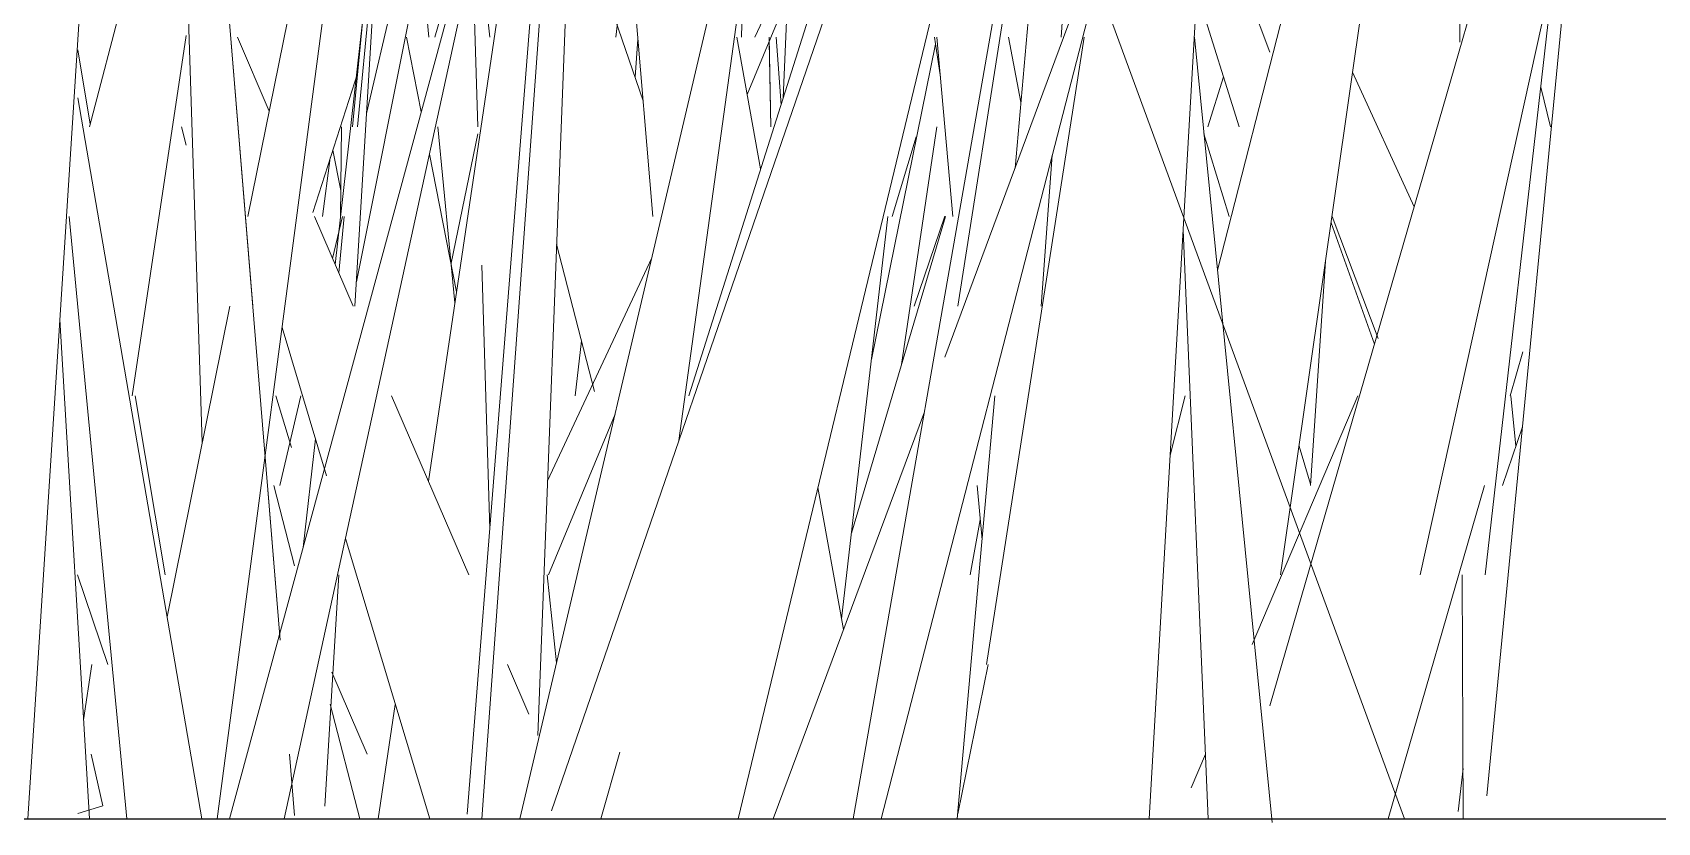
# Model space of a CAD drawing. Header units: millimetres. Extents: x -9575 to 27274, y -4387 to 11354.
# Drawn here: x -7250 to -7199.9, y 3047.9 to 3072.2 of the extents above; entities that cross this region are included whole.
import ezdxf

# ---------------------------------------------------------------- set-up
doc = ezdxf.new("R2010")
doc.units = ezdxf.units.MM
doc.layers.add('G-IMPT', color=8, linetype='Continuous', lineweight=9)

# ---------------------------------------------------------------- blocks, each defined once
blk = doc.blocks.new('Grass Array - 25_dwg-V48-North')
at = {"layer": 'G-IMPT'}
for p, q in [((-7236.119, 3048), (-7231.397, 3113.255)), ((-7215.565, 3048), (-7212.158, 3106.756)), ((-7199.774, 3104.409), (-7205.163, 3048.716)), ((-7232.311, 3101.758), (-7236.57, 3048.148)), ((-7218.275, 3072.065), (-7216.049, 3101.981)), ((-7245.997, 3098.2), (-7244.732, 3059.585)), ((-7242.331, 3053.507), (-7245.997, 3098.2)), ((-7246.969, 3096.979), (-7250.102, 3048)), ((-7228.224, 3048), (-7216.43, 3096.895)), ((-7217.99, 3094.682), (-7233.975, 3048.254)), ((-7232.946, 3091.377), (-7230.846, 3066.547)), ((-7239.672, 3069.714), (-7234.666, 3091.154)), ((-7232.867, 3090.433), (-7234.392, 3050.571)), ((-7243.174, 3063.788), (-7245.251, 3089.109)), ((-7224.684, 3048), (-7217.484, 3089.024)), ((-7207.693, 3048), (-7222.671, 3088.771)), ((-7244.267, 3048), (-7239.018, 3087.851)), ((-7211.841, 3051.482), (-7201.399, 3087.613)), ((-7213.458, 3064.89), (-7208.05, 3086.012)), ((-7207.215, 3085.472), (-7211.513, 3055.511)), ((-7237.763, 3058.398), (-7233.97, 3083.918)), ((-7226.259, 3083.722), (-7226.834, 3070.199)), ((-7239.982, 3064.539), (-7236.185, 3083.551)), ((-7219.694, 3068.037), (-7218.358, 3083.1)), ((-7240.636, 3065.067), (-7238.66, 3082.536)), ((-7234.943, 3048), (-7227.003, 3081.764)), ((-7218.639, 3081.692), (-7221.459, 3063.788)), ((-7240.448, 3080.775), (-7243.324, 3066.547)), ((-7240.027, 3063.788), (-7239.008, 3080.78)), ((-7243.887, 3048), (-7235.201, 3080.043)), ((-7223.982, 3079.192), (-7229.743, 3061.029)), ((-7223.815, 3048), (-7216.28, 3077.218)), ((-7218.199, 3072.057), (-7216.28, 3077.218)), ((-7202.4, 3077.274), (-7207.217, 3055.511)), ((-7213.794, 3076.76), (-7211.841, 3071.606)), ((-7206.016, 3077.101), (-7205.992, 3071.912)), ((-7205.993, 3072.065), (-7206.016, 3077.101)), ((-7248.208, 3069.306), (-7246.312, 3076.558)), ((-7248.208, 3069.306), (-7246.312, 3076.558)), ((-7239.26, 3076.39), (-7239.951, 3069.306)), ((-7233.395, 3076.639), (-7231.147, 3070.107)), ((-7227.841, 3075.685), (-7230.05, 3059.652)), ((-7239.579, 3074.78), (-7240.099, 3069.306)), ((-7236.761, 3074.823), (-7237.563, 3072.065)), ((-7235.875, 3072.065), (-7236.17, 3074.823)), ((-7236.469, 3074.244), (-7242.209, 3048)), ((-7237.748, 3072.065), (-7237.988, 3074.522)), ((-7227.707, 3072.065), (-7226.66, 3074.306)), ((-7203.076, 3074.219), (-7205.211, 3055.511)), ((-7228.078, 3073.96), (-7228.12, 3072.065)), ((-7226.703, 3073.296), (-7227.942, 3070.301)), ((-7214.089, 3073.454), (-7212.789, 3069.306)), ((-7231.872, 3073.109), (-7231.99, 3072.065)), ((-7236.343, 3072.605), (-7236.245, 3069.306)), ((-7248.186, 3069.391), (-7248.566, 3071.675)), ((-7248.186, 3069.391), (-7248.566, 3071.675)), ((-7245.228, 3072.118), (-7246.892, 3061.029)), ((-7243.65, 3072.065), (-7242.669, 3069.787)), ((-7237.987, 3069.764), (-7238.44, 3072.065)), ((-7237.987, 3069.764), (-7238.44, 3072.065)), ((-7231.398, 3070.837), (-7231.308, 3072.008)), ((-7227.529, 3068.009), (-7228.259, 3072.065)), ((-7227.218, 3069.306), (-7227.272, 3072.065)), ((-7227.218, 3069.306), (-7227.269, 3071.928)), ((-7226.902, 3069.985), (-7227.051, 3072.065)), ((-7224.119, 3062.139), (-7222.142, 3071.847)), ((-7222.175, 3072.065), (-7221.991, 3070.837)), ((-7221.605, 3066.547), (-7222.102, 3072.065)), ((-7218.199, 3072.057), (-7221.857, 3062.219)), ((-7217.561, 3072.065), (-7220.569, 3052.752)), ((-7219.898, 3072.065), (-7219.514, 3070.066)), ((-7211.774, 3047.892), (-7214.169, 3072.065)), ((-7239.94, 3070.982), (-7241.326, 3066.669)), ((-7213.271, 3070.842), (-7213.757, 3069.306)), ((-7207.401, 3066.846), (-7209.293, 3070.983)), ((-7244.743, 3048), (-7248.566, 3070.203)), ((-7203.193, 3069.306), (-7203.497, 3070.528)), ((-7245.373, 3069.306), (-7245.228, 3068.743)), ((-7240.44, 3069.306), (-7240.474, 3066.547)), ((-7236.947, 3063.891), (-7237.477, 3069.306)), ((-7222.099, 3069.306), (-7223.187, 3061.993)), ((-7237.066, 3065.11), (-7236.238, 3069.091)), ((-7223.477, 3066.547), (-7222.741, 3068.995)), ((-7213.099, 3066.547), (-7213.875, 3069.09)), ((-7241.022, 3066.547), (-7240.787, 3068.347)), ((-7240.711, 3068.584), (-7240.464, 3067.344)), ((-7236.897, 3064.226), (-7237.732, 3068.468)), ((-7218.891, 3063.788), (-7218.545, 3068.436)), ((-7248.829, 3066.547), (-7247.056, 3048)), ((-7241.273, 3066.547), (-7240.085, 3063.788)), ((-7240.714, 3065.248), (-7240.411, 3066.547)), ((-7240.362, 3066.547), (-7240.527, 3064.813)), ((-7225.035, 3054.159), (-7223.613, 3066.547)), ((-7224.732, 3056.802), (-7221.831, 3066.547)), ((-7222.805, 3063.788), (-7221.857, 3066.558)), ((-7208.623, 3062.616), (-7209.958, 3066.346)), ((-7209.925, 3066.547), (-7208.503, 3062.794)), ((-7232.65, 3061.158), (-7233.814, 3065.69)), ((-7214.514, 3066.127), (-7213.739, 3048)), ((-7234.092, 3058.406), (-7230.88, 3065.278)), ((-7210.127, 3065.171), (-7210.591, 3058.27)), ((-7236.117, 3065.052), (-7235.874, 3056.917)), ((-7243.882, 3063.788), (-7245.815, 3054.226)), ((-7248.208, 3048), (-7249.118, 3063.377)), ((-7242.274, 3063.129), (-7240.901, 3058.563)), ((-7233.051, 3062.72), (-7233.243, 3061.029)), ((-7204.045, 3062.376), (-7204.435, 3061.029)), ((-7245.878, 3055.511), (-7246.795, 3061.029)), ((-7245.878, 3055.511), (-7246.795, 3061.029)), ((-7241.983, 3059.439), (-7242.461, 3061.029)), ((-7242.343, 3058.27), (-7241.699, 3061.029)), ((-7238.897, 3061.029), (-7236.52, 3055.511)), ((-7221.471, 3048), (-7220.316, 3061.029)), ((-7214.916, 3059.198), (-7214.447, 3061.029)), ((-7212.385, 3053.375), (-7209.133, 3061.029)), ((-7204.419, 3061.029), (-7204.265, 3059.479)), ((-7232.012, 3060.465), (-7234.062, 3055.511)), ((-7222.485, 3060.532), (-7227.145, 3048)), ((-7241.622, 3056.357), (-7241.243, 3059.701)), ((-7204.675, 3058.27), (-7204.064, 3060.072)), ((-7210.589, 3058.308), (-7210.944, 3059.475)), ((-7242.331, 3053.507), (-7242.721, 3058.27)), ((-7242.526, 3058.27), (-7241.888, 3055.796)), ((-7224.976, 3053.831), (-7225.763, 3058.202)), ((-7220.709, 3056.59), (-7220.861, 3058.27)), ((-7205.232, 3058.27), (-7208.2, 3048)), ((-7220.765, 3057.212), (-7221.074, 3055.511)), ((-7240.321, 3056.632), (-7237.725, 3048)), ((-7248.571, 3055.511), (-7247.641, 3052.752)), ((-7240.95, 3048.399), (-7240.523, 3055.511)), ((-7233.814, 3052.804), (-7234.103, 3055.511)), ((-7205.884, 3048), (-7205.918, 3055.511)), ((-7205.884, 3048), (-7205.918, 3055.511)), ((-7248.134, 3052.752), (-7248.389, 3051.054)), ((-7235.332, 3052.752), (-7234.675, 3051.228)), ((-7220.516, 3052.752), (-7221.455, 3048.154)), ((-7239.653, 3049.993), (-7240.736, 3052.517)), ((-7240.787, 3051.531), (-7239.876, 3048)), ((-7239.309, 3048), (-7238.785, 3051.525)), ((-7247.793, 3048.403), (-7248.155, 3049.993)), ((-7241.888, 3048.11), (-7242.042, 3049.993)), ((-7232.448, 3048), (-7231.872, 3050.06)), ((-7214.264, 3048.954), (-7213.822, 3049.993)), ((-7205.891, 3049.558), (-7206.043, 3048.227)), ((-7247.793, 3048.403), (-7248.566, 3048.165))]:
    blk.add_line(p, q, dxfattribs=at)
blk = doc.blocks.new('Grass Array - Grass Array-V52-North')
blk.add_blockref('Grass Array - 25_dwg-V48-North', (0, 0))

msp = doc.modelspace()

# ---------------------------------------------------------------- linework, layer by layer
msp.add_line((-7466.268, 3048), (-6666.168, 3048))

# ---------------------------------------------------------------- block references
msp.add_blockref('Grass Array - Grass Array-V52-North', (0, 0))

doc.saveas('drawing.dxf')
